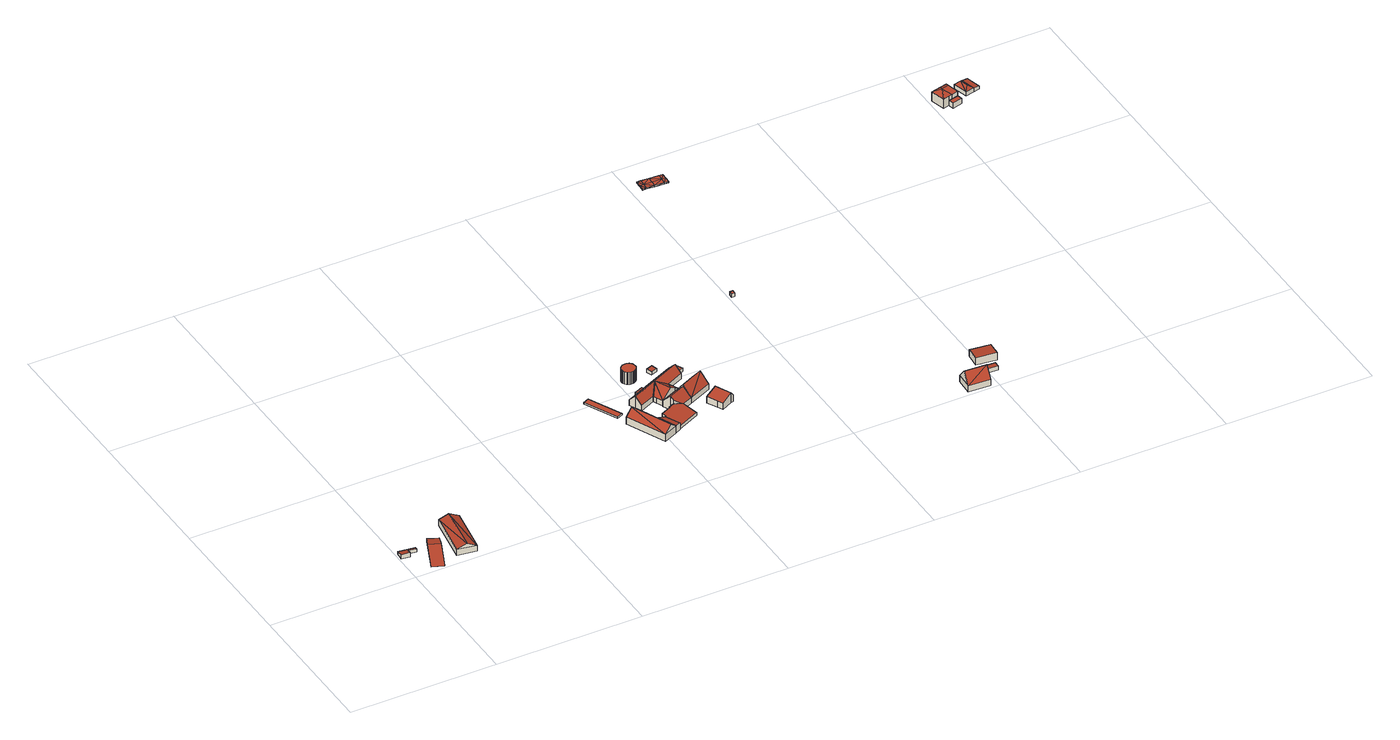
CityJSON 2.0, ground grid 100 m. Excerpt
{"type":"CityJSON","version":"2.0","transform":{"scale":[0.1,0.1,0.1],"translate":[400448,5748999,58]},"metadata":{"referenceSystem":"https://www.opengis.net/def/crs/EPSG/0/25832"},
"CityObjects":{
"building1":{"type":"Building","attributes":{"Gemeindeschluessel":"05515000","Geometrietyp2DReferenz":"3000","function":"51009_1610","roofType":"2100","measuredHeight":3.29},"geometry":[{"type":"Solid","lod":"2","boundaries":[[[[0,1,2,3]],[[4,5,1,0]],[[6,7,5,4]],[[8,9,7,6]],[[10,11,9,8]],[[3,2,11,10]],[[8,6,4,0,3,10]],[[1,5,7,9,11,2]]]],"semantics":{"surfaces":[{"type":"WallSurface"},{"type":"RoofSurface"},{"type":"GroundSurface"}],"values":[[0,0,0,0,0,0,1,2]]}}]},
"building2":{"type":"Building","attributes":{"Gemeindeschluessel":"05515000","Geometrietyp2DReferenz":"3000","function":"51003_1201","roofType":"3100","measuredHeight":3.47},"geometry":[{"type":"Solid","lod":"2","boundaries":[[[[12,13,14,15]],[[16,17,13,12]],[[18,19,17,16]],[[15,14,19,18]],[[12,20,16]],[[18,21,15]],[[15,21,20,12]],[[16,20,21,18]],[[13,17,19,14]]]],"semantics":{"surfaces":[{"type":"WallSurface"},{"type":"RoofSurface"},{"type":"GroundSurface"}],"values":[[0,0,0,0,0,0,1,1,2]]}}]},
"building3":{"type":"Building","attributes":{"Gemeindeschluessel":"05515000","Geometrietyp2DReferenz":"3000","function":"31001_2700","roofType":"3100","measuredHeight":7.13},"geometry":[{"type":"Solid","lod":"2","boundaries":[[[[22,23,24,25]],[[26,27,23,22]],[[28,29,27,26]],[[25,24,29,28]],[[22,30,26]],[[28,31,25]],[[31,30,22]],[[22,25,31]],[[28,26,30]],[[30,31,28]],[[23,27,29,24]]]],"semantics":{"surfaces":[{"type":"WallSurface"},{"type":"RoofSurface"},{"type":"GroundSurface"}],"values":[[0,0,0,0,0,0,1,1,1,1,2]]}}]},
"building4":{"type":"Building","attributes":{"Gemeindeschluessel":"05515000","Geometrietyp2DReferenz":"3000","function":"51003_1201","roofType":"1000","measuredHeight":1.14},"geometry":[{"type":"Solid","lod":"2","boundaries":[[[[32,33,34,35]],[[36,37,33,32]],[[38,39,37,36]],[[35,34,39,38]],[[36,32,35,38]],[[33,37,39,34]]]],"semantics":{"surfaces":[{"type":"WallSurface"},{"type":"RoofSurface"},{"type":"GroundSurface"}],"values":[[0,0,0,0,1,2]]}}]},
"building5":{"type":"Building","attributes":{"Gemeindeschluessel":"05515000","Geometrietyp2DReferenz":"3000","function":"31001_2700"},"children":["building5-1","building5-2"]},
"building5-1":{"type":"BuildingPart","attributes":{"roofType":"2100","measuredHeight":5.68},"parents":["building5"],"geometry":[{"type":"Solid","lod":"2","boundaries":[[[[40,41,42,43]],[[44,45,41,40]],[[46,47,48,45,44]],[[43,42,49,50,51]],[[46,44,40,43,51]],[[41,45,48,49,42]],[[47,46,51,50]],[[48,47,50,49]]]],"semantics":{"surfaces":[{"type":"WallSurface"},{"type":"RoofSurface"},{"type":"GroundSurface"},{"type":"ClosureSurface"}],"values":[[0,0,0,0,1,2,0,3]]}}]},
"building5-2":{"type":"BuildingPart","attributes":{"roofType":"3100","measuredHeight":9.47},"parents":["building5"],"geometry":[{"type":"Solid","lod":"2","boundaries":[[[[52,53,54,55]],[[56,57,53,52]],[[55,54,48,47]],[[52,58,56]],[[47,59,55]],[[55,59,58]],[[58,52,55]],[[59,47,50,56]],[[56,58,59]],[[53,57,49,48,54]],[[57,56,50,49]],[[49,50,47,48]]]],"semantics":{"surfaces":[{"type":"WallSurface"},{"type":"RoofSurface"},{"type":"GroundSurface"},{"type":"ClosureSurface"}],"values":[[0,0,0,0,0,1,1,1,1,2,0,3]]}}]},
"building6":{"type":"Building","attributes":{"Gemeindeschluessel":"05515000","Geometrietyp2DReferenz":"3000","function":"31001_2700","roofType":"2100","measuredHeight":5.79},"geometry":[{"type":"Solid","lod":"2","boundaries":[[[[60,61,62,63]],[[64,65,61,60]],[[66,67,65,64]],[[68,69,67,66]],[[70,71,69,68]],[[72,73,71,70]],[[74,75,73,72]],[[76,77,75,74]],[[63,62,77,76]],[[74,72,70,68,66,64,60,63,76]],[[61,65,67,69,71,73,75,77,62]]]],"semantics":{"surfaces":[{"type":"WallSurface"},{"type":"RoofSurface"},{"type":"GroundSurface"}],"values":[[0,0,0,0,0,0,0,0,0,1,2]]}}]},
"building7":{"type":"Building","attributes":{"Gemeindeschluessel":"05515000","Geometrietyp2DReferenz":"3000","function":"51003_1201","roofType":"2100","measuredHeight":2.44},"geometry":[{"type":"Solid","lod":"2","boundaries":[[[[78,79,80,81]],[[82,83,79,78]],[[84,85,83,82]],[[81,80,85,84]],[[82,78,81,84]],[[79,83,85,80]]]],"semantics":{"surfaces":[{"type":"WallSurface"},{"type":"RoofSurface"},{"type":"GroundSurface"}],"values":[[0,0,0,0,1,2]]}}]},
"building8":{"type":"Building","attributes":{"Gemeindeschluessel":"05515000","Geometrietyp2DReferenz":"3000","function":"51003_1201","roofType":"1000","measuredHeight":9},"geometry":[{"type":"Solid","lod":"2","boundaries":[[[[86,87,88,89]],[[90,91,87,86]],[[92,93,91,90]],[[94,95,93,92]],[[96,97,95,94]],[[98,99,97,96]],[[100,101,99,98]],[[102,103,101,100]],[[104,105,103,102]],[[106,107,105,104]],[[108,109,107,106]],[[110,111,109,108]],[[112,113,111,110]],[[114,115,113,112]],[[116,117,115,114]],[[118,119,117,116]],[[120,121,119,118]],[[122,123,121,120]],[[124,125,123,122]],[[126,127,125,124]],[[128,129,127,126]],[[130,131,129,128]],[[132,133,131,130]],[[134,135,133,132]],[[136,137,135,134]],[[138,139,137,136]],[[140,141,139,138]],[[142,143,141,140]],[[144,145,143,142]],[[146,147,145,144]],[[148,149,147,146]],[[89,88,149,148]],[[146,144,142,140,138,136,134,132,130,128,126,124,122,120,118,116,114,112,110,108,106,104,102,100,98,96,94,92,90,86,89,148]],[[87,91,93,95,97,99,101,103,105,107,109,111,113,115,117,119,121,123,125,127,129,131,133,135,137,139,141,143,145,147,149,88]]]],"semantics":{"surfaces":[{"type":"WallSurface"},{"type":"RoofSurface"},{"type":"GroundSurface"}],"values":[[0,0,0,0,0,0,0,0,0,0,0,0,0,0,0,0,0,0,0,0,0,0,0,0,0,0,0,0,0,0,0,0,1,2]]}}]},
"building9":{"type":"Building","attributes":{"Gemeindeschluessel":"05515000","Geometrietyp2DReferenz":"3000","function":"31001_2700"},"children":["building9-1","building9-2","building9-3"]},
"building9-1":{"type":"BuildingPart","attributes":{"roofType":"3100","measuredHeight":10.03},"parents":["building9"],"geometry":[{"type":"Solid","lod":"2","boundaries":[[[[150,151,152,153]],[[154,155,156,157,158]],[[159,160,155,154]],[[161,162,160,159]],[[163,164,162,161]],[[165,166,164,163]],[[167,168,166,165]],[[153,152,168,167]],[[163,161,159,154,165]],[[158,169,150,153,167,165,154]],[[156,155,160,162,164,166,168,152]],[[151,150,169]],[[156,152,151,157]],[[157,151,169,158]]]],"semantics":{"surfaces":[{"type":"WallSurface"},{"type":"RoofSurface"},{"type":"GroundSurface"},{"type":"ClosureSurface"}],"values":[[0,0,0,0,0,0,0,0,1,1,2,0,3,3]]}}]},
"building9-2":{"type":"BuildingPart","attributes":{"roofType":"5000","measuredHeight":8.79},"parents":["building9"],"geometry":[{"type":"Solid","lod":"2","boundaries":[[[[170,171,172,173]],[[174,175,176,177]],[[157,156,175,174]],[[173,172,152,151]],[[178,170,179,177]],[[151,169,180,179]],[[173,151,179,170]],[[174,177,180,181]],[[177,179,180]],[[181,158,157]],[[181,157,174]],[[171,176,175,156,152,172]],[[171,170,178,177,176]],[[156,157,151,152]],[[181,180,169,158]],[[158,169,151,157]]]],"semantics":{"surfaces":[{"type":"WallSurface"},{"type":"RoofSurface"},{"type":"GroundSurface"},{"type":"ClosureSurface"}],"values":[[0,0,0,0,1,1,1,1,1,0,0,2,3,3,0,3]]}}]},
"building9-3":{"type":"BuildingPart","attributes":{"roofType":"3100","measuredHeight":8.79},"parents":["building9"],"geometry":[{"type":"Solid","lod":"2","boundaries":[[[[182,183,171,170]],[[184,185,183,182]],[[186,187,185,184]],[[188,189,187,186]],[[190,191,189,188]],[[192,193,191,190]],[[194,195,193,192]],[[196,197,195,194]],[[177,176,197,196]],[[192,190,188,186,184,194]],[[182,170,178,177,196,194,184]],[[171,183,185,187,189,191,193,195,197,176]],[[171,176,177,178,170]]]],"semantics":{"surfaces":[{"type":"WallSurface"},{"type":"RoofSurface"},{"type":"GroundSurface"},{"type":"ClosureSurface"}],"values":[[0,0,0,0,0,0,0,0,0,1,1,2,3]]}}]},
"building10":{"type":"Building","attributes":{"Gemeindeschluessel":"05515000","Geometrietyp2DReferenz":"3000","function":"51009_1611","roofType":"2100","measuredHeight":2.46},"geometry":[{"type":"Solid","lod":"2","boundaries":[[[[198,199,200,201]],[[202,203,199,198]],[[204,205,203,202]],[[201,200,205,204]],[[202,198,201,204]],[[199,203,205,200]]]],"semantics":{"surfaces":[{"type":"WallSurface"},{"type":"RoofSurface"},{"type":"GroundSurface"}],"values":[[0,0,0,0,1,2]]}}]},
"building11":{"type":"Building","attributes":{"Gemeindeschluessel":"05515000","Geometrietyp2DReferenz":"3000","function":"31001_1000","roofType":"3100","measuredHeight":11.17},"address":[{"country":"Germany","locality":"Münster","thoroughfareNumber":"91","thoroughfareName":"Wilbrenning"}],"geometry":[{"type":"Solid","lod":"2","boundaries":[[[[206,160,207,208]],[[209,156,160,206]],[[210,211,156,209]],[[208,207,211,210]],[[206,212,209]],[[210,213,208]],[[213,212,206]],[[206,208,213]],[[212,213,210]],[[210,209,212]],[[160,156,211,207]]]],"semantics":{"surfaces":[{"type":"WallSurface"},{"type":"RoofSurface"},{"type":"GroundSurface"}],"values":[[0,0,0,0,0,0,1,1,1,1,2]]}}]},
"building12":{"type":"Building","attributes":{"Gemeindeschluessel":"05515000","Geometrietyp2DReferenz":"3000","function":"31001_1000","roofType":"3100","measuredHeight":7.29},"address":[{"country":"Germany","locality":"Münster","thoroughfareNumber":"89","thoroughfareName":"Wilbrenning"}],"geometry":[{"type":"Solid","lod":"2","boundaries":[[[[214,215,216,217]],[[218,219,215,214]],[[220,221,219,218]],[[222,223,221,220]],[[224,225,223,222]],[[226,227,225,224]],[[228,229,227,226]],[[230,231,229,228]],[[217,216,231,230]],[[224,222,220,218,226]],[[214,217,230,228,226,218]],[[215,219,221,223,225,227,229,231,216]]]],"semantics":{"surfaces":[{"type":"WallSurface"},{"type":"RoofSurface"},{"type":"GroundSurface"}],"values":[[0,0,0,0,0,0,0,0,0,1,1,2]]}}]},
"building13":{"type":"Building","attributes":{"Gemeindeschluessel":"05515000","Geometrietyp2DReferenz":"3000","function":"51009_1611","roofType":"1000","measuredHeight":2.42},"geometry":[{"type":"Solid","lod":"2","boundaries":[[[[232,233,234,235]],[[236,237,233,232]],[[238,239,237,236]],[[235,234,239,238]],[[236,232,235,238]],[[233,237,239,234]]]],"semantics":{"surfaces":[{"type":"WallSurface"},{"type":"RoofSurface"},{"type":"GroundSurface"}],"values":[[0,0,0,0,1,2]]}}]},
"building14":{"type":"Building","attributes":{"Gemeindeschluessel":"05515000","Geometrietyp2DReferenz":"3000","function":"31001_2500","roofType":"1000","measuredHeight":2.67},"address":[{"country":"Germany","locality":"Münster","thoroughfareNumber":"77a","thoroughfareName":"Wilbrenning"}],"geometry":[{"type":"Solid","lod":"2","boundaries":[[[[240,241,242,243]],[[244,245,241,240]],[[246,247,245,244]],[[243,242,247,246]],[[244,240,243,246]],[[241,245,247,242]]]],"semantics":{"surfaces":[{"type":"WallSurface"},{"type":"RoofSurface"},{"type":"GroundSurface"}],"values":[[0,0,0,0,1,2]]}}]},
"building15":{"type":"Building","attributes":{"Gemeindeschluessel":"05515000","Geometrietyp2DReferenz":"3000","function":"31001_1000","roofType":"3100","measuredHeight":11.5},"address":[{"country":"Germany","locality":"Münster","thoroughfareNumber":"165","thoroughfareName":"Rehbaum"}],"geometry":[{"type":"Solid","lod":"2","boundaries":[[[[248,249,250,251]],[[252,253,249,248]],[[254,255,253,252]],[[251,250,255,254]],[[248,256,252]],[[254,257,251]],[[257,256,248]],[[248,251,257]],[[256,257,254]],[[254,252,256]],[[249,253,255,250]]]],"semantics":{"surfaces":[{"type":"WallSurface"},{"type":"RoofSurface"},{"type":"GroundSurface"}],"values":[[0,0,0,0,0,0,1,1,1,1,2]]}}]},
"building16":{"type":"Building","attributes":{"Geometrietyp2DReferenz":"2000","Gemeindeschluessel":"05515000","function":"53001_1800","roofType":"9999","measuredHeight":1},"geometry":[{"type":"Solid","lod":"2","boundaries":[[[[258,259,260]],[[259,261,260]],[[262,263,258]],[[263,259,258]],[[264,265,262]],[[265,263,262]],[[266,267,264]],[[267,265,264]],[[268,269,266]],[[269,267,266]],[[270,271,268]],[[271,269,268]],[[272,273,270]],[[273,271,270]],[[274,275,272]],[[275,273,272]],[[276,277,274]],[[277,275,274]],[[278,279,276]],[[279,277,276]],[[280,281,278]],[[281,279,278]],[[260,261,280]],[[261,281,280]],[[261,259,282]],[[282,259,263]],[[282,263,265]],[[282,265,283]],[[283,265,284]],[[284,265,267]],[[284,267,269]],[[284,269,271]],[[281,261,279]],[[279,261,282]],[[279,282,277]],[[277,282,283]],[[277,283,284]],[[277,284,275]],[[275,284,271]],[[275,271,273]],[[274,272,270]],[[274,270,285]],[[260,286,258]],[[286,262,258]],[[286,264,262]],[[286,287,264]],[[287,285,264]],[[285,266,264]],[[285,268,266]],[[285,270,268]],[[280,278,260]],[[278,286,260]],[[278,276,286]],[[276,287,286]],[[276,285,287]],[[276,274,285]]]],"semantics":{"surfaces":[{"type":"WallSurface"},{"type":"GroundSurface"},{"type":"RoofSurface"}],"values":[[0,0,0,0,0,0,0,0,0,0,0,0,0,0,0,0,0,0,0,0,0,0,0,0,1,1,1,1,1,1,1,1,1,1,1,1,1,1,1,1,2,2,2,2,2,2,2,2,2,2,2,2,2,2,2,2]]}}]},
"building17":{"type":"Building","attributes":{"Gemeindeschluessel":"05515000","Geometrietyp2DReferenz":"3000","function":"31001_2700","roofType":"2100","measuredHeight":3.06},"geometry":[{"type":"Solid","lod":"2","boundaries":[[[[288,289,290,291]],[[292,293,289,288]],[[294,295,293,292]],[[291,290,295,294]],[[292,288,291,294]],[[289,293,295,290]]]],"semantics":{"surfaces":[{"type":"WallSurface"},{"type":"RoofSurface"},{"type":"GroundSurface"}],"values":[[0,0,0,0,1,2]]}}]},
"building18":{"type":"Building","attributes":{"Gemeindeschluessel":"05515000","Geometrietyp2DReferenz":"3000","function":"31001_2460","roofType":"2100","measuredHeight":5.29},"geometry":[{"type":"Solid","lod":"2","boundaries":[[[[296,297,298,299]],[[300,301,297,296]],[[302,303,301,300]],[[299,298,303,302]],[[300,296,299,302]],[[297,301,303,298]]]],"semantics":{"surfaces":[{"type":"WallSurface"},{"type":"RoofSurface"},{"type":"GroundSurface"}],"values":[[0,0,0,0,1,2]]}}]},
"building19":{"type":"Building","attributes":{"Gemeindeschluessel":"05515000","Geometrietyp2DReferenz":"3000","function":"31001_1000"},"address":[{"country":"Germany","locality":"Münster","thoroughfareNumber":"149","thoroughfareName":"Rehbaum"}],"children":["building19-1","building19-2"]},
"building19-1":{"type":"BuildingPart","attributes":{"roofType":"3200","measuredHeight":10.01},"parents":["building19"],"geometry":[{"type":"Solid","lod":"2","boundaries":[[[[304,305,306,307]],[[308,309,305,304]],[[310,311,309,308]],[[312,313,311,310]],[[314,315,313,312]],[[316,315,314]],[[317,318,319]],[[307,306,317,319]],[[310,320,312]],[[307,321,304]],[[308,321,320,310]],[[304,321,308]],[[314,312,320,321,322]],[[319,322,321,307]],[[305,309,311,313,315,323,317,306]],[[324,316,314,322]],[[323,315,316,324]],[[324,322,319,318]],[[324,318,317,323]]]],"semantics":{"surfaces":[{"type":"WallSurface"},{"type":"RoofSurface"},{"type":"GroundSurface"},{"type":"ClosureSurface"}],"values":[[0,0,0,0,0,0,0,0,1,1,1,1,1,1,2,0,3,0,3]]}}]},
"building19-2":{"type":"BuildingPart","attributes":{"roofType":"1000","measuredHeight":3.8},"parents":["building19"],"geometry":[{"type":"Solid","lod":"2","boundaries":[[[[325,326,315,316]],[[327,328,326,325]],[[318,317,328,327]],[[327,325,316,324,318]],[[323,315,326,328,317]],[[323,324,316,315]],[[317,318,324,323]]]],"semantics":{"surfaces":[{"type":"WallSurface"},{"type":"RoofSurface"},{"type":"GroundSurface"},{"type":"ClosureSurface"}],"values":[[0,0,0,1,2,3,3]]}}]},
"building20":{"type":"Building","attributes":{"Gemeindeschluessel":"05515000","Geometrietyp2DReferenz":"3000","function":"31001_2460","roofType":"3200","measuredHeight":5.45},"geometry":[{"type":"Solid","lod":"2","boundaries":[[[[329,330,331,332]],[[333,334,330,329]],[[335,336,334,333]],[[332,331,336,335]],[[329,337,333]],[[335,338,332]],[[332,338,337]],[[337,329,332]],[[338,335,333]],[[333,337,338]],[[330,334,336,331]]]],"semantics":{"surfaces":[{"type":"WallSurface"},{"type":"RoofSurface"},{"type":"GroundSurface"}],"values":[[0,0,0,0,1,1,1,1,1,1,2]]}}]},
"building21":{"type":"Building","attributes":{"Gemeindeschluessel":"05515000","Geometrietyp2DReferenz":"3000","function":"31001_2460","roofType":"2100","measuredHeight":3},"geometry":[{"type":"Solid","lod":"2","boundaries":[[[[339,340,341,342]],[[343,344,340,339]],[[345,346,344,343]],[[342,341,346,345]],[[343,339,342,345]],[[340,344,346,341]]]],"semantics":{"surfaces":[{"type":"WallSurface"},{"type":"RoofSurface"},{"type":"GroundSurface"}],"values":[[0,0,0,0,1,2]]}}]}
},
"vertices":[
[7,194,41],[7,194,9],[65,185,9],[65,185,42],[16,249,27],[16,249,9],[126,232,27],[126,232,9],[123,212,33],[123,212,9],[70,220,33],[70,220,9],
[299,247,29],[299,247,9],[227,277,9],[227,277,29],[204,7,10],[204,7,9],[128,37,10],[128,37,9],[270,173,44],[196,203,44],
[365,378,56],[365,378,13],[315,60,13],[315,60,56],[494,357,56],[494,357,13],[444,40,56],[444,40,13],[430,368,85],[379,50,85],
[1869,822,19],[1869,822,8],[1761,1050,8],[1761,1050,19],[1829,803,19],[1829,803,8],[1721,1031,19],[1721,1031,8],
[2102,528,58],[2102,528,8],[2055,626,8],[2055,626,58],[2104,525,58],[2104,525,8],[2067,508,65],[2067,508,59],[2067,508,8],[2013,628,8],[2013,628,59],[2013,628,65],
[1848,734,59],[1848,734,8],[1971,464,8],[1971,464,59],[1944,778,59],[1944,778,8],[1896,756,103],[2019,486,103],
[2055,626,60],[2055,626,9],[2102,528,9],[2102,528,32],[2059,627,60],[2059,627,9],[2048,651,66],[2048,651,9],[2117,683,66],[2117,683,9],[2116,686,67],[2116,686,9],[2156,705,67],[2156,705,9],[2215,689,57],[2215,689,9],[2256,600,32],[2256,600,9],
[2104,955,37],[2104,955,13],[2091,984,13],[2091,984,31],[2048,929,37],[2048,929,13],[2034,958,31],[2034,958,13],
[2032,1085,101],[2032,1085,11],[2039,1077,11],[2039,1077,101],[2027,1093,101],[2027,1093,11],[2025,1103,101],[2025,1103,11],[2024,1115,101],[2024,1115,11],[2026,1125,101],[2026,1125,11],[2029,1131,101],[2029,1131,11],[2033,1137,101],[2033,1137,11],[2039,1143,101],[2039,1143,11],[2045,1149,101],[2045,1149,11],[2053,1153,101],[2053,1153,11],[2062,1156,101],[2062,1156,11],[2070,1157,101],[2070,1157,11],[2080,1156,101],[2080,1156,11],[2089,1153,101],[2089,1153,11],[2098,1149,101],[2098,1149,11],[2105,1143,101],[2105,1143,11],[2110,1137,101],[2110,1137,11],[2114,1129,101],[2114,1129,11],[2117,1120,101],[2117,1120,11],[2118,1112,101],[2118,1112,11],[2118,1102,101],[2118,1102,11],[2115,1095,101],[2115,1095,11],[2112,1087,101],[2112,1087,11],[2109,1082,101],[2109,1082,11],[2103,1076,101],[2103,1076,11],[2096,1071,101],[2096,1071,11],[2087,1067,101],[2087,1067,11],[2077,1064,101],[2077,1064,11],[2067,1064,101],[2067,1064,11],[2058,1066,101],[2058,1066,11],[2047,1070,101],[2047,1070,11],
[2126,780,52],[2126,780,50],[2126,780,11],[2126,780,51],[2262,776,112],[2262,776,11],[2237,831,11],[2237,831,50],[2237,831,52],[2287,722,52],[2287,722,11],[2215,689,52],[2215,689,11],[2156,705,91],[2156,705,11],[2148,724,112],[2148,724,11],[2123,779,52],[2123,779,11],[2128,781,52],
[2096,847,50],[2096,847,11],[2105,826,11],[2105,826,50],[2268,845,50],[2268,845,11],[2237,912,11],[2237,912,50],[2166,880,50],[2147,923,99],[2197,813,99],[2237,831,72],
[1991,800,51],[1991,800,11],[1972,842,99],[1972,842,11],[1952,885,50],[1952,885,11],[2048,929,50],[2048,929,11],[2104,955,51],[2104,955,11],[2314,1051,50],[2314,1051,11],[2334,1008,99],[2334,1008,11],[2353,966,50],[2353,966,11],
[2202,1124,35],[2202,1124,11],[2216,1087,11],[2216,1087,32],[2247,1141,35],[2247,1141,11],[2261,1104,32],[2261,1104,11],
[2287,722,51],[2446,795,11],[2446,795,51],[2237,831,51],[2395,903,51],[2395,903,11],[2262,777,123],[2420,849,123],
[2370,681,58],[2370,681,12],[2403,612,12],[2403,612,58],[2448,717,85],[2448,717,12],[2466,725,57],[2466,725,12],[2498,656,59],[2498,656,12],[2516,617,60],[2516,617,12],[2500,610,85],[2500,610,12],[2423,573,59],[2423,573,12],[2405,612,59],[2405,612,12],
[2338,1000,36],[2338,1000,12],[2397,1027,12],[2397,1027,36],[2314,1051,36],[2314,1051,12],[2373,1078,36],[2373,1078,12],
[3038,1566,35],[3038,1566,8],[3016,1567,8],[3016,1567,35],[3037,1539,35],[3037,1539,8],[3015,1540,35],[3015,1540,8],
[3955,132,55],[3955,132,10],[3803,139,10],[3803,139,55],[3948,12,55],[3948,12,10],[3798,21,55],[3798,21,10],[3952,72,125],[3801,80,125],
[3077,2831,11],[3077,2831,1],[3075,2791,11],[3075,2791,1],[3103,2829,11],[3103,2829,1],[3157,2826,12],[3157,2826,2],[3224,2822,12],[3224,2822,2],[3250,2821,11],[3250,2821,1],[3248,2781,11],[3248,2781,1],[3246,2741,11],[3246,2741,1],[3220,2742,12],[3220,2742,2],[3153,2746,12],[3153,2746,2],[3099,2749,11],[3099,2749,1],[3073,2751,11],[3073,2751,1],[3101,2789,1],[3155,2786,2],[3222,2782,2],[3222,2782,12],[3101,2789,11],[3155,2786,12],
[3960,174,37],[3960,174,11],[3955,132,11],[3955,132,42],[4064,169,37],[4064,169,11],[4062,126,42],[4062,126,11],
[3976,333,58],[3976,333,11],[3966,234,11],[3966,234,64],[4116,317,58],[4116,317,11],[4105,218,64],[4105,218,11],
[5020,2686,80],[5020,2686,12],[5046,2584,12],[5046,2584,80],[5089,2704,80],[5089,2704,12],[5132,2714,80],[5132,2714,12],[5158,2613,80],[5158,2613,12],[5156,2612,80],[5156,2612,12],[5156,2612,50],[5086,2595,12],[5086,2595,50],[5086,2595,80],[5114,2656,112],[5068,2644,112],[5114,2602,80],[5114,2602,12],[5114,2602,50],
[5165,2577,50],[5165,2577,12],[5095,2560,50],[5095,2560,12],
[5200,2732,40],[5200,2732,11],[5226,2630,11],[5226,2630,40],[5259,2746,40],[5259,2746,11],[5284,2645,40],[5284,2645,11],[5235,2717,65],[5249,2660,65],
[5303,2758,32],[5303,2758,9],[5259,2746,9],[5259,2746,39],[5329,2656,31],[5329,2656,9],[5284,2645,39],[5284,2645,9]
]}
